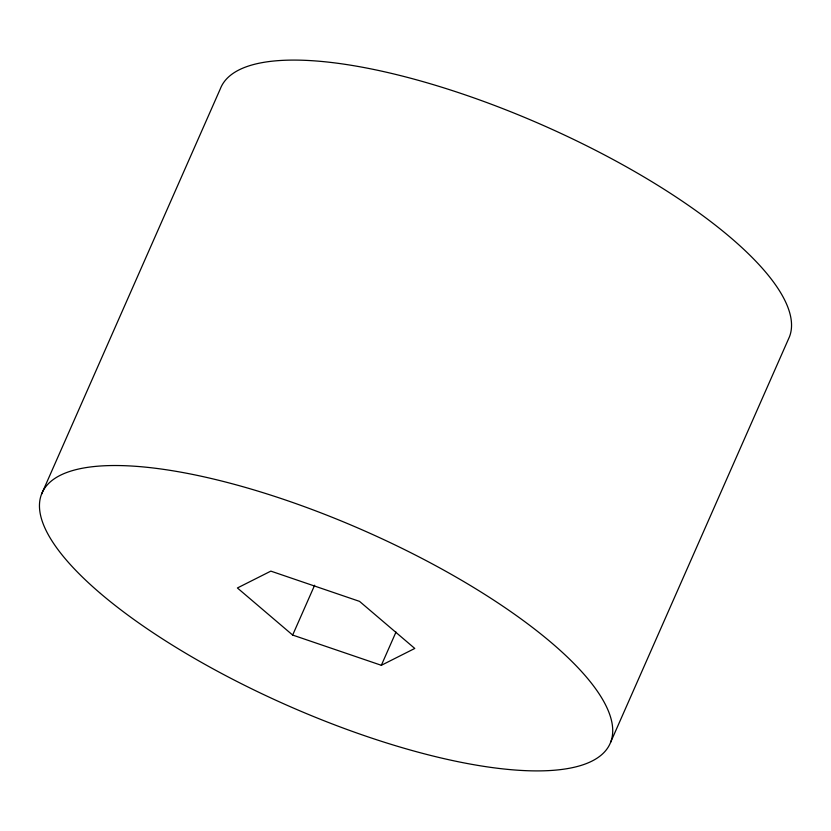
<?xml version="1.0" encoding="UTF-8"?>
<svg xmlns="http://www.w3.org/2000/svg" width="831" height="831" viewBox="0 0 831 831"><rect width="100%" height="100%" fill="white"/><g stroke="black" fill="none" stroke-linecap="round" stroke-linejoin="round"><path stroke-width="1.25" d="M41.55 494.175L220.36 88.74A310.43 95.409 23.8 0 1 539.444 123.746A310.43 95.409 23.8 0 1 789.45 336.825L610.64 742.26M292.657 635.061L237.406 587.974L270.844 571.126L359.532 601.374L414.773 648.45L381.336 665.299L292.657 635.061L314.637 585.221M381.336 665.299L395.992 632.069M100.468 593.459A310.43 95.409 23.8 0 0 592.004 761.071A310.43 95.409 23.8 0 0 285.802 500.106A310.43 95.409 23.8 0 0 100.468 593.459"/></g></svg>
